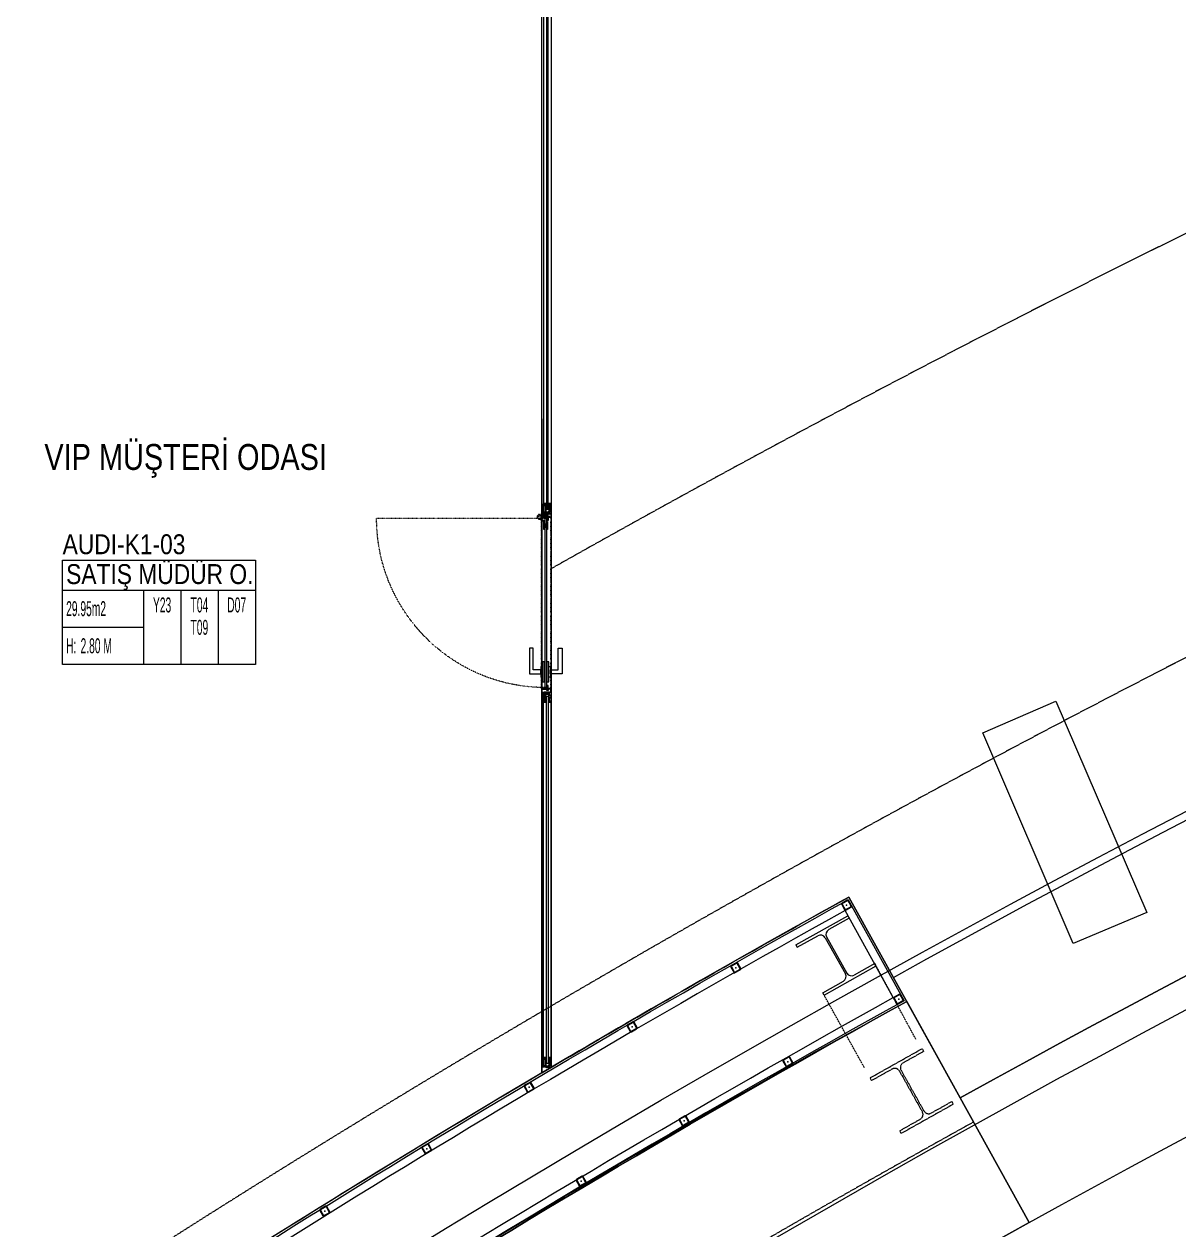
# Model space of a CAD drawing. Extents: x -2749 to 23780, y -1311 to 8245.
# Drawn here: x 7232 to 7813, y 1101 to 1707 of the extents above; entities that cross this region are included whole.
import ezdxf
from ezdxf.enums import TextEntityAlignment as Align

# ---------------------------------------------------------------- set-up
doc = ezdxf.new("R2010")
doc.units = 0
doc.header["$MEASUREMENT"] = 0
for name, pattern in [('DASHDOT', [25.4, 12.7, -6.35, 0, -6.35]), ('DOT2', [0.125, 0, -0.125]), ('HIDDEN', [0.375, 0.25, -0.125])]:
    doc.linetypes.add(name, pattern=pattern)
doc.layers.get('0').update_dxf_attribs({"color": 9, "lineweight": 9})
for name, color, linetype, lineweight in [('0 @ 1', 9, 'Continuous', 9), ('06C', 9, 'Continuous', 9), ('06D', 9, 'Continuous', 9), ('07K', 9, 'Continuous', 9), ('10', 9, 'Continuous', 9), ('11', 9, 'Continuous', 9), ('15', 9, 'Continuous', 9), ('20', 9, 'DOT2', 9), ('21', 9, 'Continuous', 9), ('35', 9, 'Continuous', 9), ('40', 9, 'Continuous', 9), ('40B', 9, 'Continuous', 9), ('Y-MAHAL', 251, 'Continuous', 13)]:
    doc.layers.add(name, color=color, linetype=linetype, lineweight=lineweight)
doc.styles.add('Arial', font='arial.ttf', dxfattribs={"height": 2.5})
doc.styles.add('MuuM_TEXT-STANDART', font='ARIALN.TTF')
pattern_1 = [(225, (-604.72494, -2171.82614), (-0.0883883476, 0.0883883476), []), (135, (-604.72494, -2171.82614), (0.0883883476, 0.0883883476), [])]

# ---------------------------------------------------------------- blocks, each defined once
blk = doc.blocks.new('Prf-40x40')
for points in [[(1.5, -2), (-1.5, -2, -0.414214), (-2, -1.5), (-2, 1.5, -0.414214), (-1.5, 2), (1.5, 2, -0.414214), (2, 1.5), (2, -1.5, -0.414214)], [(1.5, -1.7), (-1.5, -1.7, -0.414214), (-1.7, -1.5), (-1.7, 1.5, -0.414214), (-1.5, 1.7), (1.5, 1.7, -0.414214), (1.7, 1.5), (1.7, -1.5, -0.414214)]]:
    blk.add_lwpolyline(points, format="xyb", close=True)
blk.add_point((0, 0))
blk = doc.blocks.new('prf-300')
at = {"linetype": 'Continuous'}
for p, q in [((0, 29), (30, 29)), ((0, 29), (0, 27.6)), ((0, 27.6), (11.88, 27.6)), ((14.58, 24.9), (14.58, 4.1)), ((15.43, 24.9), (15.43, 4.1)), ((30, 27.6), (18.13, 27.6)), ((30, 29), (30, 27.6)), ((0, 1.4), (11.88, 1.4)), ((0, 0), (0, 1.4)), ((30, 1.4), (18.13, 1.4)), ((30, 0), (30, 1.4)), ((0, 0), (30, 0))]:
    blk.add_line(p, q, dxfattribs=at)
for centre, start, end in [((11.88, 24.9), 0, 90), ((18.13, 24.9), 90, 180), ((11.88, 4.1), 270, 0), ((18.13, 4.1), 180, 270)]:
    blk.add_arc(centre, 2.7, start, end, dxfattribs=at)
blk = doc.blocks.new('0_roomno2-flat-2')
at = {"layer": '21'}
blk.add_lwpolyline([(96.88, -52.5), (0, -52.5), (0, 0), (96.88, 0)], close=True, dxfattribs=at)
for points in [[(0, -15), (96.88, -15)], [(40.62, -15), (40.62, -52.5)], [(59.38, -15), (59.38, -52.5)], [(78.12, -15), (78.12, -52.5)], [(0, -33.75), (40.62, -33.75)]]:
    blk.add_lwpolyline(points, dxfattribs=at)
at = {"layer": '21', "style": 'MuuM_TEXT-STANDART', "width": 0.6}
blk.add_text('H:', height=7.5, dxfattribs=at).set_placement((1.75, -43.04), align=Align.MIDDLE_LEFT)
at = {"layer": '21', "style": 'Arial'}
blk.add_attdef('ODANO', (0, 5.85), '', height=10, dxfattribs=at)
blk.add_attdef('MEKANADI', text='', height=10, dxfattribs=at).set_placement((1.75, -15), align=Align.BOTTOM_LEFT)
at = {"layer": '21', "style": 'MuuM_TEXT-STANDART', "width": 0.6}
for tag, p in [('M2', (1.75, -24.38)), ('TEMIZTAVANYUKSEKLIGI', (9, -43.04))]:
    blk.add_attdef(tag, text='', height=7.5, dxfattribs=at).set_placement(p, align=Align.MIDDLE_LEFT)
for tag, p in [('YER01', (50, -22.5)), ('TAVAN01', (68.75, -22.5)), ('DUVAR01', (87.5, -22.5)), ('YER02', (50, -33.75)), ('TAVAN02', (68.75, -33.75)), ('DUVAR02', (87.5, -33.75)), ('YER03', (50, -45)), ('TAVAN03', (68.75, -45)), ('DUVAR03', (87.5, -45))]:
    blk.add_attdef(tag, text='', height=7.5, dxfattribs=at).set_placement(p, align=Align.MIDDLE_CENTER)
blk = doc.blocks.new('p-strahle-alüminyumdoğramaprofili')
at = {"layer": '10'}
h = blk.add_hatch(dxfattribs=at)
h.set_pattern_fill('NET', color=256, angle=315, style=0)
h.set_pattern_definition(pattern_1)
h.paths.add_polyline_path([(-4.62, 2.65), (-4.68, 2.65), (-4.72, 2.75), (-4.72, 2.8), (-4.69, 2.8), (-4.69, 2.92), (-4.98, 2.92), (-4.98, 2.8), (-4.95, 2.8), (-4.99, 2.65), (-5.08, 2.66), (-5.25, 2.28), (-5.14, 2.28), (-5.14, 2.33), (-4.98, 2.52, 0.2599), (-4.9, 2.28), (-4.66, 2.28, 0.382682)])
h.paths.add_polyline_path([(-4.86, 2.52), (-4.67, 2.52, -2.16717)], flags=16)
h = blk.add_hatch(dxfattribs=at)
h.set_pattern_fill('NET', color=256, angle=315, style=0)
h.set_pattern_definition(pattern_1)
h.paths.add_polyline_path([(-4.62, 0.88), (-4.68, 0.88), (-4.72, 0.77), (-4.72, 0.73), (-4.69, 0.73), (-4.69, 0.6), (-4.98, 0.6), (-4.98, 0.73), (-4.95, 0.73), (-4.99, 0.88), (-5.08, 0.87), (-5.25, 1.24), (-5.14, 1.24), (-5.14, 1.2), (-4.98, 1.01, -0.2599), (-4.9, 1.24), (-4.66, 1.24, -0.382682)])
h.paths.add_polyline_path([(-4.86, 1), (-4.67, 1, 2.16717)], flags=16)
h = blk.add_hatch(dxfattribs=at)
h.set_pattern_fill('NET', color=256, angle=315, style=0)
h.set_pattern_definition([(225, (-608.45214, -2173.53612), (-0.0883883476, 0.0883883476), []), (135, (-608.45214, -2173.53612), (0.0883883476, 0.0883883476), [])])
h.paths.add_polyline_path([(-3.45, 2.28), (-3.45, 2.57), (-4.49, 2.57), (-4.49, 2.28)])
h = blk.add_hatch(dxfattribs=at)
h.set_pattern_fill('NET', color=256, angle=315, style=0)
h.set_pattern_definition([(225, (-608.45214, -2180.04526), (-0.0883883476, 0.0883883476), []), (135, (-608.45214, -2180.04526), (0.0883883476, 0.0883883476), [])])
h.paths.add_polyline_path([(-3.45, 0.93), (-3.45, 1.24), (-4.49, 1.24), (-4.49, 0.93)])
h = blk.add_hatch(dxfattribs=at)
h.set_pattern_fill('NET', color=256, angle=315, style=0)
h.set_pattern_definition([(225, (-629.50454, -2177.58922), (-0.0883883476, 0.0883883476), []), (135, (-629.50454, -2177.58922), (0.0883883476, 0.0883883476), [])])
h.paths.add_polyline_path([(0, 0.68), (0, 1.75), (-0.18, 1.75), (-0.18, 0.68)])
for points in [[(-5.08, 2.66), (-5.25, 2.28)], [(-5.09, 0.88), (-5.25, 1.24)], [(-4.98, 2.52), (-5.14, 2.33), (-5.14, 2.28)], [(-4.98, 1.01), (-5.14, 1.2), (-5.14, 1.24)], [(-4.92, 3.6), (-4.92, 3.16), (-4.61, 3.16), (-4.61, 2.87), (-4.52, 2.87), (-4.62, 2.65), (-4.68, 2.65), (-4.72, 2.75), (-4.72, 2.8), (-4.69, 2.8), (-4.69, 3.05), (-4.98, 3.05), (-4.98, 2.8), (-4.95, 2.8), (-4.99, 2.65), (-5.08, 2.66), (-5.07, 3.76), (-0.11, 3.76)], [(-4.69, 2.92), (-4.98, 2.92)], [(-4.71, 0.6), (-4.98, 0.6)], [(-2.83, 0.2), (-2.67, 0.2), (-2.67, -0.04), (-4.87, -0.04), (-4.87, 0.19), (-4.57, 0.19), (-4.57, 0.73), (-2.67, 0.73)], [(-4.52, 2.87), (-4.49, 2.87), (-4.49, 2.26)], [(-4.49, 0.93), (-4.49, 0.93), (-4.49, 1.26)], [(-3.45, 2.26), (-3.45, 2.57)], [(-3.45, 1.26), (-3.45, 0.93)], [(-2.08, 0.93), (-2.08, 2.57)], [(-0.18, 0.68), (0, 0.68), (0, 1.75)], [(-0.18, 1.75), (0, 1.75)]]:
    blk.add_lwpolyline(points, dxfattribs=at)
for points in [[(-0.18, 2.74), (-0.18, 2.21), (0, 2.21), (0, 2.08), (-0.18, 2.08), (-0.18, 0.43), (0, 0.43), (0, 0), (-0.12, 0), (-0.12, -0.24), (-5.09, -0.24), (-5.09, 0.88), (-4.98, 0.88), (-4.94, 0.7), (-4.99, 0.7), (-4.99, 0.33), (-4.71, 0.33), (-4.71, 0.88), (-4.56, 0.88), (-4.52, 0.93), (-1.28, 0.93), (-1.2, 1.22), (-0.9, 1.22), (-0.9, 0.62), (-0.58, 0.62), (-0.58, 2.74)], [(-2.03, 0.78), (-1.35, 0.78), (-1.35, 0.08), (-1.28, 0.04), (-1.28, -0.04), (-2.09, -0.04), (-2.09, 0.1), (-2.03, 0.15)]]:
    blk.add_lwpolyline(points, close=True, dxfattribs=at)
for points in [[(-0.57, 3.26), (-0.57, 3.62), (-4.89, 3.62), (-4.89, 3.65, 0.561743), (-4.97, 3.66, 0.595966), (-4.92, 3.6, -2.204878)], [(-4.67, 2.52), (-4.86, 2.52, 1)], [(-4.67, 1), (-4.86, 1, -1)], [(-4.61, 2.87), (-4.49, 3.45, -0.833203), (-4.18, 3.44, -0.447088)], [(-4.49, 2.57), (-1.23, 2.57, -0.414214), (-0.9, 2.25), (-0.9, 1.22)], [(-4.18, 3.44), (-4.18, 2.99, 0.414214), (-4.07, 2.89), (-0.82, 2.89), (-0.82, 3.62)], [(-2.67, 0.73), (-2.67, 0.32), (-2.83, 0.32, 1), (-2.83, 0.2, -1)], [(-0.11, 3.76), (-0.11, 3.62), (-0.45, 3.62), (-0.45, 3.14, -1), (-0.66, 3.14)], [(-0.66, 3.14, -0.305404), (-0.57, 3.26, -5.773092)]]:
    blk.add_lwpolyline(points, format="xyb", dxfattribs=at)
for centre, radius, start, end in [((-4.73, 2.47), 0.253, 168.66756, 234.12581), ((-4.73, 1.06), 0.253, 125.87419, 191.33244), ((-4.77, 2.44), 0.125, 139.54015, 40.45985), ((-4.77, 1.08), 0.125, 319.54015, 220.45985), ((-4.84, 2.48), 0.273, 305.97376, 36.42893), ((-4.84, 1.04), 0.273, 323.57107, 54.02624)]:
    blk.add_arc(centre, radius, start, end, dxfattribs=at)
blk = doc.blocks.new('*U494')
at = {"layer": '06D'}
for points in [[(4.95, 4), (183.48, 4)], [(4.95, 0), (183.46, 0)]]:
    blk.add_lwpolyline(points, dxfattribs=at)
at = {"layer": '15'}
for points in [[(1.96, 2.5), (186.47, 2.5)], [(186.47, 1.5), (1.96, 1.5)]]:
    blk.add_lwpolyline(points, dxfattribs=at)
at = {"layer": '0 @ 1', "linetype": 'Continuous', "xscale": -1}
blk.add_blockref('p-strahle-alüminyumdoğramaprofili', (-0.12, 0.24), dxfattribs=at)
at = {"layer": '0 @ 1', "linetype": 'Continuous'}
blk.add_blockref('p-strahle-alüminyumdoğramaprofili', (188.55, 0.24), dxfattribs=at)
blk = doc.blocks.new('*U495')
at = {"layer": '06D'}
for points in [[(4.95, 4), (369.1, 4)], [(4.95, 0), (369.09, 0)]]:
    blk.add_lwpolyline(points, dxfattribs=at)
at = {"layer": '15'}
for points in [[(1.96, 2.5), (372.09, 2.5)], [(372.09, 1.5), (1.96, 1.5)]]:
    blk.add_lwpolyline(points, dxfattribs=at)
at = {"layer": '0 @ 1', "linetype": 'Continuous', "xscale": -1}
blk.add_blockref('p-strahle-alüminyumdoğramaprofili', (-0.12, 0.24), dxfattribs=at)
at = {"layer": '0 @ 1', "linetype": 'Continuous'}
blk.add_blockref('p-strahle-alüminyumdoğramaprofili', (374.17, 0.24), dxfattribs=at)
blk = doc.blocks.new('g-kapı kolu-p')
for points in [[(11.85, 8.21), (-0.95, 8.21), (-0.95, 2.41), (0.95, 2.41), (0.95, 6.31), (11.85, 6.31), (11.85, 8.21)], [(11.85, -8.21), (-0.95, -8.21), (-0.95, -2.41), (0.95, -2.41), (0.95, -6.31), (11.85, -6.31), (11.85, -8.21)]]:
    blk.add_lwpolyline(points)
for points in [[(-5, 0.5), (5, 0.5), (5, 1.5), (-5, 1.5)], [(-2.65, 1.5), (2.65, 1.5), (2.65, 2.41), (-2.65, 2.41)], [(-5, -1.5), (5, -1.5), (5, -0.5), (-5, -0.5)], [(-2.65, -1.5), (2.65, -1.5), (2.65, -2.41), (-2.65, -2.41)]]:
    blk.add_lwpolyline(points, close=True)
blk = doc.blocks.new('k-cambölme-kapı-p')
at = {"layer": '10'}
h = blk.add_hatch(dxfattribs=at)
h.set_pattern_fill('NET', color=256, angle=135, style=0)
h.set_pattern_definition([(135, (3753.7029, 560.85184), (-0.0883883476, -0.0883883476), []), (225, (3753.7029, 560.85184), (0.0883883476, -0.0883883476), [])])
h.paths.add_polyline_path([(2.08, -0.06), (2.08, 0.02), (2.07, 0.04), (2.05, 0.07), (2.01, 0.09), (1.98, 0.1), (1.97, 0.1), (1.97, -0.29), (1.94, -0.29), (1.94, -0.43), (1.88, -0.49), (1.67, -0.49), (1.82, -0.29), (1.73, -0.29), (1.53, -0.5), (1.44, -0.5), (1.62, -0.32), (1.62, -0.29), (1.51, -0.29), (1.34, -0.42), (1.32, -0.44), (1.3, -0.48), (1.29, -0.51), (1.26, -0.57), (1.26, -0.31), (1.32, -0.29), (1.23, -0.29), (1.23, -0.53), (1.23, -0.59), (1.24, -0.62), (1.26, -0.64), (3.47, -0.64), (3.47, -0.58), (3.38, -0.35), (3.38, -0.3), (3.42, -0.25), (3.42, -0.2), (3.38, -0.16), (2.73, -0.16), (2.74, -0.2), (2.91, -0.2, -1), (2.91, -0.25)])
h.paths.add_polyline_path([(2.05, -0.18), (2.05, -0.21), (2.08, -0.23), (2.11, -0.24), (2.15, -0.25), (2.95, -0.27), (2.92, -0.29), (2.55, -0.29), (2.54, -0.31), (2.52, -0.33), (2.5, -0.34), (2.48, -0.34), (2.46, -0.34), (2.44, -0.32), (2.42, -0.3), (2.08, -0.3), (1.99, -0.11), (1.99, -0.07), (2.05, -0.07)], flags=16)
h.paths.add_polyline_path([(2.41, -0.34), (2.51, -0.5), (2.08, -0.5), (2.08, -0.34)], flags=16)
h.paths.add_polyline_path([(2.55, -0.33), (2.89, -0.33), (2.94, -0.33), (3.28, -0.34, 0.166992), (3.34, -0.55), (2.72, -0.55), (2.55, -0.36)], flags=16)
h.paths.add_polyline_path([(3.02, -0.22), (3.02, -0.2), (3.33, -0.2, 0.10606), (3.29, -0.33), (3.01, -0.27)], flags=16)
h = blk.add_hatch(dxfattribs=at)
h.set_pattern_fill('NET', color=256, angle=135, style=0)
h.set_pattern_definition([(45, (474.94443, 2280.71206), (0.0883883476, -0.0883883476), []), (315, (474.94443, 2280.71206), (-0.0883883476, -0.0883883476), [])])
h.paths.add_polyline_path([(87.27, -0.16), (87.26, -0.2), (87.09, -0.2, 1), (87.09, -0.25), (87.92, -0.25), (87.92, -0.01), (87.93, 0.03), (87.96, 0.05), (88, 0.07), (88.03, 0.07), (88.03, -0.29), (88.06, -0.29), (88.06, -0.43), (88.12, -0.49), (88.33, -0.49), (88.18, -0.29), (88.27, -0.29), (88.47, -0.5), (88.56, -0.5), (88.38, -0.32), (88.38, -0.29), (88.49, -0.29), (88.66, -0.42), (88.68, -0.44), (88.7, -0.48), (88.71, -0.51), (88.74, -0.57), (88.74, -0.31), (88.68, -0.29), (88.77, -0.29), (88.77, -0.53), (88.77, -0.59), (88.76, -0.62), (88.74, -0.64), (86.53, -0.64), (86.53, -0.58), (86.62, -0.35), (86.62, -0.3), (86.58, -0.25), (86.58, -0.2), (86.62, -0.16)])
h.paths.add_polyline_path([(87.28, -0.55), (87.45, -0.36), (87.45, -0.33), (87.11, -0.33), (87.06, -0.33), (87.03, -0.31), (86.99, -0.27), (86.98, -0.22), (86.98, -0.2), (86.67, -0.2, -0.292264), (86.66, -0.55)], flags=16)
h.paths.add_polyline_path([(87.48, -0.51), (87.59, -0.51), (87.53, -0.43)], flags=16)
h.paths.add_polyline_path([(87.56, -0.4), (87.69, -0.5), (87.92, -0.5), (87.92, -0.34), (87.59, -0.34)], flags=16)
h.paths.add_polyline_path([(87.62, -0.53), (87.71, -0.62), (87.71, -0.53)], flags=16)
for points in [[(1.97, -0.29), (1.97, 2.13), (2.05, 2.13), (2.05, 2.28, 0.414214), (1.89, 2.44), (0.08, 2.44, 0.414214), (0, 2.36), (0, -2.36, 0.414214), (0.08, -2.44), (2.05, -2.44), (2.05, -2.25), (2.05, -2.23), (2.05, -2.23), (2.05, -2.23), (2.05, -2.23), (2.05, -2.23), (2.05, -0.89)], [(88.03, -0.29), (88.03, 2.13), (87.95, 2.13), (87.95, 2.28, -0.414214), (88.11, 2.44), (89.92, 2.44, -0.414214), (90, 2.36), (90, -2.36, -0.414214), (89.92, -2.44), (87.95, -2.44), (87.95, -2.25), (87.95, -2.23), (87.95, -2.23), (87.95, -2.23), (87.95, -2.23), (87.95, -2.23), (87.95, -0.89)], [(1.51, -0.29), (1.34, -0.42), (1.32, -0.44), (1.3, -0.48), (1.29, -0.51), (1.26, -0.57), (1.26, -0.31), (1.32, -0.29), (1.23, -0.29), (1.23, -0.53), (1.23, -0.59), (1.24, -0.62), (1.26, -0.64), (3.47, -0.64), (3.47, -0.58), (3.38, -0.35), (3.38, -0.3), (3.42, -0.25), (3.42, -0.2), (3.38, -0.16), (2.73, -0.16), (2.74, -0.2), (2.91, -0.2, -1), (2.91, -0.25, -1)], [(88.49, -0.29), (88.66, -0.42), (88.68, -0.44), (88.7, -0.48), (88.71, -0.51), (88.74, -0.57), (88.74, -0.31), (88.68, -0.29), (88.77, -0.29), (88.77, -0.53), (88.77, -0.59), (88.76, -0.62), (88.74, -0.64), (86.53, -0.64), (86.53, -0.58), (86.62, -0.35), (86.62, -0.3), (86.58, -0.25), (86.58, -0.2), (86.62, -0.16), (87.27, -0.16), (87.26, -0.2), (87.09, -0.2, 1), (87.09, -0.25, 1)], [(86.66, -0.55), (87.28, -0.55), (87.45, -0.36), (87.45, -0.33), (87.11, -0.33), (87.06, -0.33), (87.03, -0.31), (86.99, -0.27), (86.98, -0.22), (86.98, -0.2), (86.67, -0.2, 1)]]:
    blk.add_lwpolyline(points, format="xyb", dxfattribs=at)
for points in [[(1.82, 2.27), (0.16, 2.27), (0.16, 2.03), (0.38, 2.03), (0.38, 1.92), (0.22, 1.92), (0.22, 1.16), (0.35, 1.16), (0.35, -0.41), (0.22, -0.41), (0.22, -1.23), (0.36, -1.23), (0.36, -1.38), (0.16, -1.38), (0.16, -2.24), (1.82, -2.24), (1.82, -1.72), (1.62, -1.72), (1.62, -1.58), (1.82, -1.58), (1.82, -1.37), (1.61, -1.37), (1.61, -1.24), (1.74, -1.24), (1.74, -0.85), (1.06, -0.85), (1.06, -0.13), (1.5, -0.13), (1.5, 1.92), (1.57, 2.03), (1.82, 2.03), (1.82, 2.27)], [(0.69, 3.63), (0.69, 2.44)], [(0.69, 2.27), (0.69, -0.24), (1.06, -0.24)], [(1.06, 2.44), (1.06, 2.86)], [(1.06, -0.13), (1.06, 2.27)], [(1.5, 1.92), (1.06, 1.92)], [(1.17, 1.92), (1.17, -0.13)], [(2.91, -0.25), (2.08, -0.06), (2.08, 0.02), (2.07, 0.04), (2.05, 0.07), (2.01, 0.09), (1.98, 0.1), (1.97, 0.1)], [(3.84, 0.88), (2.63, 3.22)], [(4.07, 1.27), (2.67, 3.99)], [(8.14, 0.88), (8.14, 1.27), (4.07, 1.27)], [(5.3, 0.88), (5.3, -0.16)], [(5.5, 1.27), (5.77, 0.97), (5.77, 0.88)], [(5.59, 0.88), (5.59, -0.16)], [(6.76, 1.27), (6.49, 0.97), (6.49, 0.88)], [(6.67, 0.88), (6.67, -0.16)], [(6.96, 0.88), (6.96, -0.16)], [(87.09, -0.25), (87.92, -0.25), (87.92, -0.01), (87.93, 0.03), (87.96, 0.05), (88, 0.07), (88.03, 0.07)], [(88.18, 2.27), (89.84, 2.27), (89.84, 2.03), (89.62, 2.03), (89.62, 1.92), (89.78, 1.92), (89.78, 1.16), (89.65, 1.16), (89.65, -0.41), (89.78, -0.41), (89.78, -1.23), (89.64, -1.23), (89.64, -1.38), (89.84, -1.38), (89.84, -2.24), (88.18, -2.24), (88.18, -1.72), (88.38, -1.72), (88.38, -1.58), (88.18, -1.58), (88.18, -1.37), (88.39, -1.37), (88.39, -1.24), (88.26, -1.24), (88.26, -0.85), (88.94, -0.85), (88.94, -0.13), (88.5, -0.13), (88.5, 1.92), (88.43, 2.03), (88.18, 2.03), (88.18, 2.27)], [(2.05, -0.89), (3.59, -0.89), (3.59, -0.64), (1.23, -0.64), (1.23, -0.29), (1.97, -0.29)], [(1.62, -0.29), (1.62, -0.32), (1.44, -0.5), (1.53, -0.5), (1.73, -0.29)], [(1.82, -0.29), (1.67, -0.49), (1.88, -0.49), (1.94, -0.43), (1.94, -0.29)], [(3.34, -0.55), (2.72, -0.55), (2.55, -0.36), (2.55, -0.33), (2.89, -0.33), (2.94, -0.33)], [(3.28, -0.34), (3.28, -0.34), (2.94, -0.33)], [(3.01, -0.27), (3.02, -0.22), (3.02, -0.2), (3.33, -0.2)], [(3.01, -0.27), (3.29, -0.33), (3.29, -0.33)], [(4.06, -0.16), (4.06, -0.55), (8.14, -0.55)], [(8.14, -0.55), (8.14, -0.16)], [(87.95, -0.89), (86.41, -0.89), (86.41, -0.64), (88.77, -0.64), (88.77, -0.29), (88.03, -0.29)], [(87.59, -0.51), (87.53, -0.43), (87.48, -0.51), (87.59, -0.51)], [(88.18, -0.29), (88.33, -0.49), (88.12, -0.49), (88.06, -0.43), (88.06, -0.29)], [(88.38, -0.29), (88.38, -0.32), (88.56, -0.5), (88.47, -0.5), (88.27, -0.29)]]:
    blk.add_lwpolyline(points, dxfattribs=at)
at = {"layer": '10', "linetype": 'DASHDOT', "ltscale": 0.05}
for points in [[(3.22, 3.63), (0.2, 3.63)], [(1.71, 2.14), (1.71, 4.9)], [(6.13, 1.44), (6.13, -0.55)]]:
    blk.add_lwpolyline(points, dxfattribs=at)
at = {"layer": '10'}
for points in [[(1.99, -0.07), (2.05, -0.07), (2.05, -0.18), (2.05, -0.21), (2.08, -0.23), (2.11, -0.24), (2.15, -0.25), (2.95, -0.27), (2.92, -0.29), (2.55, -0.29), (2.54, -0.31), (2.52, -0.33), (2.5, -0.34), (2.48, -0.34), (2.46, -0.34), (2.44, -0.32), (2.42, -0.3), (2.08, -0.3), (1.99, -0.11)], [(2.08, -0.5), (2.08, -0.34), (2.41, -0.34), (2.51, -0.5), (2.51, -0.5)], [(87.92, -0.5), (87.92, -0.34), (87.59, -0.34), (87.56, -0.4), (87.69, -0.5)], [(87.62, -0.53), (87.71, -0.53), (87.71, -0.62)]]:
    blk.add_lwpolyline(points, close=True, dxfattribs=at)
blk.add_circle((1.71, 3.65), 1.02, dxfattribs=at)
for centre, start, end in [((3.6, -0.37), 176.14303, 214.06492), ((3.6, -0.37), 148.89788, 173.11441), ((86.4, -0.37), 325.93508, 31.10212)]:
    blk.add_arc(centre, 0.322, start, end, dxfattribs=at)
at = {"layer": '15', "linetype": 'DOT2'}
blk.add_lwpolyline([(2.48, 0.36), (2.48, 85.36)], dxfattribs=at)
at = {"layer": '15'}
blk.add_lwpolyline([(2.58, 0.88), (87.42, 0.88), (87.52, 0.78), (87.52, -0.05), (87.42, -0.16), (2.58, -0.16), (2.58, -0.16), (2.48, -0.05), (2.48, 0.78), (2.58, 0.88)], dxfattribs=at)
at = {"layer": '15', "linetype": 'DOT2'}
blk.add_arc((2.48, 0.36), 85.04, 0, 90, dxfattribs=at)
at = {"layer": '20'}
for p, q in [((87.95, 2.43), (2.05, 2.43)), ((87.95, 2.13), (2.05, 2.13)), ((87.95, -2.23), (2.05, -2.23)), ((87.95, -2.44), (2.05, -2.44))]:
    blk.add_line(p, q, dxfattribs=at)
at = {"layer": '06C', "xscale": -1}
blk.add_blockref('g-kapı kolu-p', (79.64, 0.38), dxfattribs=at)
blk = doc.blocks.new('1.KAT PLANI')
at = {"layer": '06D', "linetype": 'HIDDEN', "lineweight": 0}
for p, q in [((7657.79, 1177.22), (7683.95, 1191.91)), ((7684.71, 1190.55), (7674.37, 1184.76)), ((7683.95, 1191.91), (7684.71, 1190.55)), ((7658.55, 1175.87), (7657.79, 1177.22)), ((7668.88, 1181.67), (7658.55, 1175.87)), ((7672.56, 1180.64), (7684.06, 1160.15)), ((7673.34, 1181.08), (7684.84, 1160.59)), ((7699.61, 1164), (7673.45, 1149.32)), ((7688.52, 1159.55), (7698.85, 1165.35)), ((7698.85, 1165.35), (7699.61, 1164)), ((7672.69, 1150.67), (7683.02, 1156.47)), ((7673.45, 1149.32), (7672.69, 1150.67))]:
    blk.add_line(p, q, dxfattribs=at)
at = {"layer": '06D'}
blk.add_lwpolyline([(7110.87, 867.48, -0.026656), (7669.43, 1217.59), (7645.2, 1261.33, 0.024327), (7129.77, 941.6, 0.024327)], format="xyb", dxfattribs=at)
at = {"layer": '06D', "linetype": 'HIDDEN', "lineweight": 0}
for centre, start, end in [((7670.2, 1179.32), 29.30168, 119.30168), ((7675.7, 1182.4), 119.30168, 209.30168), ((7681.7, 1158.82), 299.30168, 29.30168), ((7687.2, 1161.91), 209.30168, 299.30168)]:
    blk.add_arc(centre, 2.7, start, end, dxfattribs=at)
at = {"layer": '11'}
blk.add_lwpolyline([(7129.5, 946.27, -0.02439), (7646.76, 1266.77), (7674.86, 1216.03, 0.026932), (7110.87, 862.59), (7110.87, 861.37, -0.027001), (7676.22, 1215.64), (7647.15, 1268.13, 0.024402), (7129.5, 947.48)], format="xyb", dxfattribs=at)
at = {"layer": '20', "linetype": 'HIDDEN', "lineweight": 0}
blk.add_lwpolyline([(7497.5, 1433.22, -0.101512), (9968.66, 2228.47, -0.101512)], format="xyb", dxfattribs=at)
at = {"layer": '20'}
for points in [[(7680.76, 1196.73), (7660.83, 1233.47)], [(7654.97, 1182.25), (7634.67, 1218.79)]]:
    blk.add_lwpolyline(points, dxfattribs=at)
at = {"layer": '40'}
for points in [[(7024.09, 821.21, -0.130719), (9996.87, 1970.74, -0.130719)], [(7669.5, 1227.77, -0.099521), (9997.3, 1966.76, -0.099521)], [(7737.75, 1104.54, -0.099521), (10012.63, 1826.73, -0.099521)]]:
    blk.add_lwpolyline(points, format="xyb", dxfattribs=at)
for points in [[(9868.11, 347), (9774.93, 347), (9765.28, 328.25), (9765.28, 326.05), (7108.55, 326.05), (7108.55, 704.15), (7109.42, 704.15, -0.030791), (7737.75, 1104.54), (7703.07, 1167.17, -0.099521), (10004.84, 1897.89), (10012.63, 1826.73, -0.029535), (10726.45, 1862.43), (10726.45, 1862.43), (10726.45, 907.25), (10705.5, 907.25), (10705.5, 825.97, 0.264688)], [(7109.42, 704.15, -0.030791), (7737.75, 1104.54), (7676.22, 1215.64, 0.027001), (7110.87, 861.37), (7109.42, 861.38)]]:
    blk.add_lwpolyline(points, format="xyb", close=True, dxfattribs=at)
blk.add_lwpolyline([(7751.14, 1366.59), (7796.95, 1260.42), (7759.96, 1244.74), (7714.42, 1350.74)], close=True, dxfattribs=at)
at = {"layer": '40B'}
for points in [[(7492.78, 1179.73, -0.007125), (7647.15, 1268.13), (7703.07, 1167.17, -0.099521), (10004.84, 1897.89), (9998.81, 1952.98), (10003.78, 1953.52), (9972.97, 2235), (10477.5, 2235), (10477.5, 2372.5), (10145, 2372.5), (10145, 2365), (8530.5, 2365), (8530.5, 2825), (7900, 2825), (7900, 1845), (7900, 1837.5), (7492.5, 1837.5)], [(7107.5, 770.11, -0.130102), (10006.37, 1883.89), (9994.68, 1990.76, -0.029312), (10727.44, 2027.57), (10727.5, 916.43, 0.271408), (9762.5, 325), (7107.5, 325)], [(10004.84, 1897.89), (10012.63, 1826.73, -0.029535), (10726.45, 1862.43), (10730.2, 1862.43), (10730.2, 907.23), (10727.5, 907.23), (10727.5, 826.02), (10705.5, 825.97, 0.264688), (9868.11, 347), (9868.11, 325), (7104.8, 325), (7104.8, 861.38), (7110.87, 861.37, -0.029998), (7676.22, 1215.64), (7703.07, 1167.17, -0.099521)], [(7492.5, 1837.5), (7492.5, 1180.2), (7492.78, 1179.73, 0.017274), (7129.5, 947.48), (7107.5, 947.48), (7107.5, 1830), (7107.5, 1837.5), (7492.5, 1837.5)]]:
    blk.add_lwpolyline(points, format="xyb", close=True, dxfattribs=at)
at = {"linetype": 'Continuous', "xscale": -1, "rotation": 90}
blk.add_blockref('*U495', (7497.5, 1835), dxfattribs=at)
ref = blk.add_blockref('0_roomno2-flat-2', (7251.81, 1437.46))
ref.add_attrib('ODANO', 'AUDI-K1-03', dxfattribs={"layer": '21', "height": 10, "style": 'MuuM_TEXT-STANDART'}).set_placement((7251.81, 1437.46), align=Align.BOTTOM_LEFT)
ref.add_attrib('MEKANADI', 'SATIŞ MÜDÜR O.', dxfattribs={"layer": '21', "height": 10, "style": 'MuuM_TEXT-STANDART'}).set_placement((7253.56, 1422.46), align=Align.BOTTOM_LEFT)
ref.add_attrib('M2', '29.95m2', dxfattribs={"layer": '21', "height": 7.5, "style": 'MuuM_TEXT-STANDART', "width": 0.6}).set_placement((7253.56, 1413.09), align=Align.MIDDLE_LEFT)
ref.add_attrib('TEMIZTAVANYUKSEKLIGI', '2.80 M', dxfattribs={"layer": '21', "height": 7.5, "style": 'MuuM_TEXT-STANDART', "width": 0.6}).set_placement((7260.81, 1394.42), align=Align.MIDDLE_LEFT)
ref.add_attrib('YER01', 'Y23', dxfattribs={"layer": '21', "height": 7.5, "style": 'MuuM_TEXT-STANDART', "width": 0.6}).set_placement((7301.81, 1414.96), align=Align.MIDDLE_CENTER)
ref.add_attrib('TAVAN01', 'T04', dxfattribs={"layer": '21', "height": 7.5, "style": 'MuuM_TEXT-STANDART', "width": 0.6}).set_placement((7320.56, 1414.96), align=Align.MIDDLE_CENTER)
ref.add_attrib('DUVAR01', 'D07', dxfattribs={"layer": '21', "height": 7.5, "style": 'MuuM_TEXT-STANDART', "width": 0.6}).set_placement((7339.31, 1414.96), align=Align.MIDDLE_CENTER)
ref.add_attrib('TAVAN02', 'T09', dxfattribs={"layer": '21', "height": 7.5, "style": 'MuuM_TEXT-STANDART', "width": 0.6}).set_placement((7320.56, 1403.71), align=Align.MIDDLE_CENTER)
at = {"linetype": 'Continuous', "rotation": 90}
blk.add_blockref('*U494', (7497.5, 1182.53), dxfattribs=at)
at = {"layer": '07K', "xscale": -1, "rotation": 90}
blk.add_blockref('k-cambölme-kapı-p', (7495.06, 1460.95), dxfattribs=at)
at = {"layer": '10', "xscale": -1, "rotation": 28.99122559832658}
for p in [(7645.98, 1264.05), (7590.24, 1232.6), (7672.15, 1216.82), (7538.11, 1202.88), (7616.42, 1185.36), (7486.35, 1172.51), (7564.29, 1155.65), (7434.86, 1141.63), (7512.52, 1125.27), (7383.66, 1110.24)]:
    blk.add_blockref('Prf-40x40', p, dxfattribs=at)
at = {"layer": '10', "linetype": 'Continuous', "rotation": 29.30168467490477}
blk.add_blockref('prf-300', (7634.67, 1218.79), dxfattribs=at)

msp = doc.modelspace()

# ---------------------------------------------------------------- linework, layer by layer
at = {"layer": '06C'}
msp.add_lwpolyline([(7676.22, 1215.64), (7737.75, 1104.54, 0.030791), (7109.42, 704.15), (7109.42, 847.7)], format="xyb", dxfattribs=at)
at = {"layer": '20', "linetype": 'HIDDEN'}
for points in [[(7129.5, 979.76, -0.152644), (10705.5, 2076.19, -0.10573)], [(7109.42, 775.36, -0.029077), (7709.78, 1155.04)]]:
    msp.add_lwpolyline(points, format="xyb", dxfattribs=at)
at = {"layer": '35'}
msp.add_lwpolyline([(10004.84, 1897.89, 0.099521), (7703.07, 1167.17), (7703.07, 1167.17), (7647.15, 1268.13, 0.006902), (7497.58, 1182.57), (7497.58, 1835), (7909.5, 1835), (7909.5, 2075), (7894.5, 2075), (7894.5, 2325), (7909.5, 2325), (7909.5, 2483.5), (7895.44, 2489.8), (7892.5, 2489.8), (7892.5, 2570.2), (7895.5, 2570.2), (7909.5, 2576.5), (7909.5, 2652), (7890.5, 2652), (7890.5, 2768), (7909.5, 2768), (7909.5, 2803), (8525.5, 2803)], format="xyb", dxfattribs=at)
msp.add_lwpolyline([(7497.5, 1835), (7497.5, 1182.71), (7497.58, 1182.57, 0.017498), (7129.5, 947.48), (7129.5, 1835)], format="xyb", close=True, dxfattribs=at)

# ---------------------------------------------------------------- block references
at = {"layer": '06D'}
msp.add_blockref('1.KAT PLANI', (0, 0), dxfattribs=at)

# ---------------------------------------------------------------- texts
at = {"layer": 'Y-MAHAL', "style": 'Arial', "width": 0.8}
msp.add_text('VIP MÜŞTERİ ODASI', height=13, dxfattribs=at).set_placement((7313.65, 1489.03), align=Align.MIDDLE)

doc.saveas('drawing.dxf')
